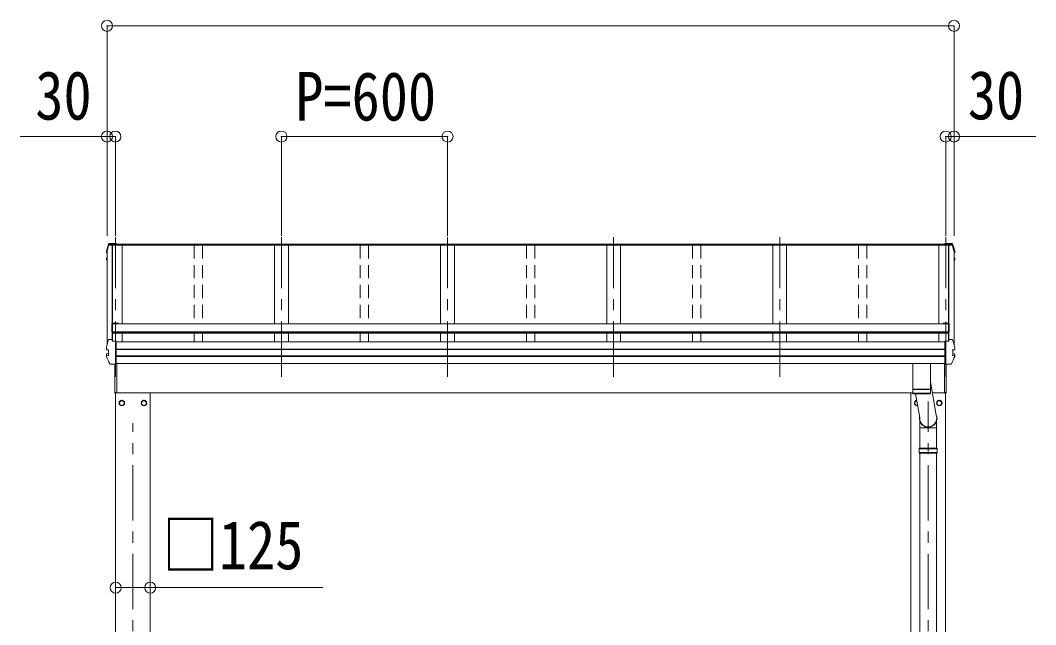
# Model space of a CAD drawing. Units: millimetres at full size, sheet at 1:40. Extents: x -11243 to 11243, y -7760 to 7760.
# Drawn here: x -6841 to -3173, y -2308 to -125 of the extents above; entities that cross this region are included whole.
import ezdxf
from ezdxf.enums import TextEntityAlignment as Align

# ---------------------------------------------------------------- set-up
doc = ezdxf.new("R2010")
doc.units = ezdxf.units.MM
doc.header["$LTSCALE"] = 40
doc.header["$PDMODE"] = 32
doc.header["$PDSIZE"] = 40
doc.linetypes.add('CHAIN1', pattern=[8, 5, -1, 1, -1])
doc.linetypes.add('DASHED1', pattern=[1.8, 1.2, -0.6])
doc.layers.add('0-3_ELV2', color=7, linetype='Continuous', lineweight=9)
doc.layers.add('0-6_OTH_LINE', color=6, linetype='Continuous', lineweight=9)
doc.styles.add('ＭＳ ゴシック', font='')
doc.styles.get('ＭＳ ゴシック').set_extended_font_data('MS Gothic')

msp = doc.modelspace()

# ---------------------------------------------------------------- linework, layer by layer
at = {"layer": '0-3_ELV2', "color": 6}
for p, q in [((-6527.83, -144.62), (-6527.83, -903.62)), ((-3467.83, -144.62), (-3467.83, -903.62)), ((-6527.83, -544.62), (-6841.17, -544.62)), ((-6527.83, -544.62), (-6527.83, -903.62)), ((-6497.83, -544.62), (-6497.83, -903.62)), ((-5897.83, -544.62), (-5897.83, -903.62)), ((-5297.83, -544.62), (-5897.83, -544.62)), ((-5297.83, -544.62), (-5297.83, -903.62)), ((-3497.83, -544.62), (-3497.83, -903.62)), ((-3467.83, -544.62), (-3467.83, -903.62)), ((-3172.96, -544.62), (-3467.83, -544.62)), ((-6371.83, -2174.44), (-6496.83, -2174.44)), ((-6371.83, -2174.44), (-5748.36, -2174.44))]:
    msp.add_line(p, q, dxfattribs=at)
at = {"layer": '0-3_ELV2', "color": 5, "linetype": 'CHAIN1'}
for p, q in [((-6497.78, -1412.45), (-6497.78, -908.27)), ((-5897.83, -1412.45), (-5897.83, -908.27)), ((-5297.84, -1412.45), (-5297.83, -908.27)), ((-4697.84, -1412.45), (-4697.83, -908.27)), ((-4097.84, -1412.45), (-4097.83, -908.27)), ((-3497.84, -1412.45), (-3497.83, -908.27)), ((-3561.33, -4491.97), (-3561.33, -1501.41)), ((-6434.33, -4491.97), (-6434.33, -1579.88))]:
    msp.add_line(p, q, dxfattribs=at)
at = {"layer": '0-3_ELV2', "color": 4}
for p, q in [((-6530.11, -959.1), (-6527.79, -950.25)), ((-6527.79, -950.25), (-6525.33, -941.49)), ((-6525.33, -941.49), (-6522.7, -932.82)), ((-6472.83, -936.8), (-6521.27, -936.8)), ((-6508.81, -936.65), (-6521.23, -936.65)), ((-6521.08, -935.15), (-6509.03, -935.15)), ((-6519.84, -931.54), (-6519.84, -931.53)), ((-6519.84, -931.54), (-6494.83, -931.54)), ((-6519.84, -931.54), (-6519.84, -931.54)), ((-6509.03, -934.06), (-6508.66, -936.56)), ((-6509.03, -935.15), (-6509.03, -934.06)), ((-6494.83, -934.06), (-6509.03, -934.06)), ((-6509.03, -935.15), (-6508.81, -936.65)), ((-6508.81, -936.65), (-6508.81, -936.3)), ((-6508.73, -936.8), (-6508.73, -1280.14)), ((-6497.83, -936.56), (-6508.66, -936.56)), ((-6508.13, -936.8), (-6508.13, -1284.09)), ((-3497.83, -935.89), (-6497.83, -935.89)), ((-3497.83, -936.79), (-6497.83, -936.79)), ((-6494.83, -935.89), (-6494.83, -931.54)), ((-3500.83, -933.62), (-6494.83, -933.62)), ((-6472.83, -936.71), (-6472.83, -1220.97)), ((-5922.83, -936.71), (-5922.83, -1220.97)), ((-5872.83, -936.71), (-5872.83, -1220.97)), ((-5322.78, -936.71), (-5322.78, -1220.97)), ((-5272.78, -936.71), (-5272.78, -1220.97)), ((-4722.83, -936.71), (-4722.83, -1220.97)), ((-4672.83, -936.71), (-4672.83, -1220.97)), ((-4122.83, -936.71), (-4122.83, -1220.97)), ((-4072.83, -936.71), (-4072.83, -1220.97)), ((-3522.83, -936.71), (-3522.83, -1220.97)), ((-3522.83, -936.8), (-3474.4, -936.8)), ((-3475.83, -931.54), (-3500.83, -931.54)), ((-3500.83, -935.89), (-3500.83, -931.54)), ((-3500.83, -934.06), (-3486.63, -934.06)), ((-3497.83, -936.56), (-3487.01, -936.56)), ((-3487.53, -936.8), (-3487.53, -1284.09)), ((-3486.63, -934.06), (-3487.01, -936.56)), ((-3486.93, -936.8), (-3486.93, -1280.14)), ((-3486.63, -935.15), (-3486.86, -936.65)), ((-3486.86, -936.65), (-3486.86, -936.3)), ((-3486.86, -936.65), (-3474.44, -936.65)), ((-3486.63, -935.15), (-3486.63, -934.06)), ((-3474.59, -935.15), (-3486.63, -935.15)), ((-3475.83, -931.54), (-3475.83, -931.53)), ((-3475.83, -931.54), (-3475.83, -931.54)), ((-6530.25, -988.5), (-6530.25, -984.44)), ((-6530.15, -963.47), (-6530.15, -959.42)), ((-6527.83, -986.96), (-6529.2, -987.23)), ((-6529.1, -964.74), (-6527.83, -964.98)), ((-6527.83, -988.49), (-6528.68, -988.65)), ((-6527.83, -982.87), (-6528.67, -982.97)), ((-6528.67, -982.97), (-6528.67, -982.97)), ((-6527.83, -963.46), (-6528.6, -963.31)), ((-6527.83, -963.11), (-6528.52, -962.98)), ((-6527.83, -960.16), (-6527.83, -1296.94)), ((-3467.83, -960.16), (-3467.83, -1296.94)), ((-3467.83, -963.11), (-3467.15, -962.98)), ((-3467.83, -963.46), (-3467.07, -963.31)), ((-3466.57, -964.74), (-3467.83, -964.98)), ((-3467.83, -982.87), (-3467, -982.97)), ((-3467.83, -986.96), (-3466.47, -987.23)), ((-3467.83, -988.49), (-3466.99, -988.65)), ((-3467, -982.97), (-3467, -982.97)), ((-3465.52, -963.47), (-3465.52, -959.42)), ((-3465.42, -988.5), (-3465.42, -984.44)), ((-6509.93, -1220.94), (-6509.93, -1250.4)), ((-6487.93, -1218.94), (-6507.93, -1218.94)), ((-6507.93, -1254.99), (-6507.93, -1220.48)), ((-6487.93, -1220.48), (-6507.93, -1220.48)), ((-3487.73, -1221.1), (-6507.93, -1221.1)), ((-6487.93, -1218.94), (-6487.93, -1221.1)), ((-3507.73, -1218.95), (-3487.73, -1218.95)), ((-3507.73, -1218.95), (-3507.73, -1221.11)), ((-3507.73, -1220.48), (-3487.73, -1220.48)), ((-3487.73, -1254.99), (-3487.73, -1220.48)), ((-3485.73, -1220.95), (-3485.73, -1250.41)), ((-6521.08, -1277.81), (-6509.03, -1277.81)), ((-6507.93, -1250.4), (-6509.93, -1250.4)), ((-6508.81, -1279.31), (-6509.03, -1277.81)), ((-6508.81, -1279.31), (-6508.81, -1279.66)), ((-6508.08, -1284.44), (-6508.81, -1279.66)), ((-6508.1, -1284.44), (-6508.66, -1280.76)), ((-6508.66, -1284.44), (-6508.66, -1280.76)), ((-3487.73, -1250.14), (-6507.93, -1250.14)), ((-3487.73, -1251.88), (-6507.93, -1251.88)), ((-3487.73, -1254.99), (-6507.93, -1254.99)), ((-6472.83, -1252.95), (-6472.83, -1286.62)), ((-5922.83, -1254.99), (-5922.83, -1286.62)), ((-5872.83, -1254.99), (-5872.83, -1286.62)), ((-5322.78, -1254.99), (-5322.78, -1286.62)), ((-5272.78, -1254.99), (-5272.78, -1286.62)), ((-4722.83, -1254.99), (-4722.83, -1286.62)), ((-4672.83, -1254.99), (-4672.83, -1286.62)), ((-4122.83, -1254.99), (-4122.83, -1286.62)), ((-4072.83, -1254.99), (-4072.83, -1286.62)), ((-3522.83, -1254.99), (-3522.83, -1286.47)), ((-3487.73, -1250.41), (-3485.73, -1250.41)), ((-3487.59, -1284.44), (-3486.86, -1279.66)), ((-3487.57, -1284.44), (-3487.01, -1280.76)), ((-3487.01, -1284.44), (-3487.01, -1280.76)), ((-3486.86, -1279.31), (-3486.63, -1277.81)), ((-3486.86, -1279.31), (-3486.86, -1279.66)), ((-3474.59, -1277.81), (-3486.63, -1277.81)), ((-6530.15, -1313.51), (-6530.15, -1306.13)), ((-6528.52, -1314.99), (-6528.52, -1314.99)), ((-6522.27, -1315.76), (-6528.52, -1314.99)), ((-6522.83, -1315.89), (-6522.83, -1335.11)), ((-6522.27, -1315.76), (-6522.27, -1315.76)), ((-6494.83, -1366.86), (-6494.83, -1284.44)), ((-3500.83, -1286.62), (-6494.83, -1286.62)), ((-3500.83, -1313.14), (-6494.83, -1313.14)), ((-3500.83, -1314.03), (-6494.83, -1314.03)), ((-3500.83, -1284.76), (-3500.83, -1284.44)), ((-3500.83, -1286.06), (-3500.83, -1284.76)), ((-3500.83, -1365.99), (-3500.83, -1286.06)), ((-3473.4, -1315.76), (-3467.15, -1314.99)), ((-3473.4, -1315.76), (-3473.4, -1315.76)), ((-3472.83, -1315.89), (-3472.83, -1335.11)), ((-3467.15, -1314.99), (-3467.15, -1314.99)), ((-3465.52, -1313.51), (-3465.52, -1306.13)), ((-6530.25, -1338.56), (-6530.25, -1331.16)), ((-6529.2, -1329.89), (-6523.24, -1328.73)), ((-6528.67, -1337.27), (-6522.27, -1335.58)), ((-6528.67, -1337.27), (-6528.67, -1337.27)), ((-6522.27, -1335.58), (-6522.27, -1335.58)), ((-3500.83, -1337.25), (-6494.83, -1337.25)), ((-3500.83, -1339.18), (-6494.83, -1339.18)), ((-3467, -1337.27), (-3473.4, -1335.58)), ((-3473.4, -1335.58), (-3473.4, -1335.58)), ((-3466.47, -1329.89), (-3472.43, -1328.73)), ((-3467, -1337.27), (-3467, -1337.27)), ((-3465.42, -1338.56), (-3465.42, -1331.16)), ((-6494.83, -1366.86), (-6515.48, -1366.86)), ((-6499.83, -1471.05), (-6499.83, -1366.86)), ((-6499.33, -1471.45), (-6499.33, -1366.86)), ((-3500.83, -1364.22), (-6494.83, -1364.22)), ((-6492.83, -1364.22), (-6492.83, -1469.05)), ((-3502.83, -1364.22), (-3502.83, -1469.05)), ((-3500.83, -1366.86), (-3500.83, -1365.99)), ((-3500.83, -1366.86), (-3480.19, -1366.86)), ((-3496.33, -1471.45), (-3496.33, -1366.86)), ((-3495.83, -1471.05), (-3495.83, -1366.86)), ((-6499.33, -1471.45), (-6499.34, -1471.45)), ((-6499.34, -1471.45), (-6499.34, -1471.51)), ((-6497.83, -1469.05), (-6492.83, -1469.05)), ((-6497.83, -1471.55), (-6497.83, -1469.05)), ((-3617.13, -1470.45), (-6497.83, -1470.45)), ((-6496.83, -1470.45), (-6496.83, -4325.45)), ((-6371.83, -4325.45), (-6371.83, -1470.45)), ((-3623.83, -4325.45), (-3623.83, -1470.45)), ((-3497.83, -1470.45), (-3546.6, -1470.45)), ((-3497.83, -1469.05), (-3502.83, -1469.05)), ((-3498.83, -1470.45), (-3498.83, -4325.45)), ((-3497.83, -1471.55), (-3497.83, -1469.05)), ((-3496.33, -1471.45), (-3496.33, -1471.45)), ((-3496.33, -1471.45), (-3496.33, -1471.51)), ((-6465.74, -1507.2), (-6465.84, -1507.2)), ((-6465.74, -1507.7), (-6465.84, -1507.7)), ((-6402.93, -1507.2), (-6402.83, -1507.2)), ((-6402.93, -1507.7), (-6402.83, -1507.7)), ((-3609.93, -1507.2), (-3609.83, -1507.2)), ((-3609.93, -1507.7), (-3609.83, -1507.7)), ((-3529.93, -1507.2), (-3529.83, -1507.2)), ((-3529.93, -1507.7), (-3529.83, -1507.7))]:
    msp.add_line(p, q, dxfattribs=at)
at = {"layer": '0-3_ELV2', "color": 4, "linetype": 'DASHED1'}
for p, q in [((-6212.83, -936.71), (-6212.83, -1221.1)), ((-6182.83, -936.71), (-6182.83, -1221.1)), ((-5612.83, -936.71), (-5612.83, -1221.1)), ((-5582.83, -936.71), (-5582.83, -1221.1)), ((-5012.83, -936.71), (-5012.83, -1221.1)), ((-4982.83, -936.71), (-4982.83, -1221.1)), ((-4412.83, -936.71), (-4412.83, -1221.1)), ((-4382.83, -936.71), (-4382.83, -1221.1)), ((-3812.83, -936.71), (-3812.83, -1221.1)), ((-3782.83, -936.71), (-3782.83, -1221.1)), ((-6212.83, -1254.99), (-6212.83, -1286.62)), ((-6182.83, -1254.99), (-6182.83, -1286.62)), ((-5612.83, -1254.99), (-5612.83, -1286.62)), ((-5582.83, -1254.99), (-5582.83, -1286.62)), ((-5012.83, -1254.99), (-5012.83, -1286.62)), ((-4982.83, -1254.99), (-4982.83, -1286.62)), ((-4412.83, -1254.99), (-4412.83, -1286.62)), ((-4382.83, -1254.99), (-4382.83, -1286.62)), ((-3812.83, -1254.99), (-3812.83, -1286.62)), ((-3782.83, -1254.99), (-3782.83, -1286.62))]:
    msp.add_line(p, q, dxfattribs=at)
at = {"layer": '0-3_ELV2'}
for p, q in [((-3617.33, -1457.76), (-3617.33, -1364.22)), ((-3553.33, -1364.22), (-3553.33, -1457.76)), ((-3553.33, -1430.57), (-3532.9, -1551.62)), ((-3617.33, -1457.76), (-3553.33, -1457.76)), ((-3617.33, -1458.76), (-3553.33, -1458.76)), ((-3617.11, -1471.81), (-3617.33, -1458.76)), ((-3612.83, -1457.76), (-3612.82, -1458.76)), ((-3557.84, -1457.76), (-3557.85, -1458.76)), ((-3553.33, -1458.76), (-3553.56, -1471.81)), ((-3553.56, -1471.76), (-3617.11, -1471.76)), ((-3614.11, -1474.76), (-3556.56, -1474.76)), ((-3591.98, -1560.22), (-3607.05, -1474.76)), ((-3531.18, -1597.17), (-3531.18, -1573.37)), ((-3591.18, -1670.45), (-3591.18, -1597.17)), ((-3564.02, -1597.51), (-3565.15, -1594.39)), ((-3558.42, -1596.88), (-3564.25, -1596.88)), ((-3558.65, -1597.51), (-3564.02, -1597.51)), ((-3558.65, -1597.51), (-3557.52, -1594.39)), ((-3531.18, -1597.17), (-3558.53, -1597.17)), ((-3531.48, -1670.45), (-3531.48, -1597.17)), ((-3594.33, -1672.45), (-3593.33, -1670.45)), ((-3594.33, -1672.45), (-3528.34, -1672.45)), ((-3594.33, -1686.45), (-3594.33, -1672.45)), ((-3594.33, -1686.45), (-3528.34, -1686.45)), ((-3594.33, -1686.45), (-3593.33, -1688.45)), ((-3593.33, -1670.45), (-3529.34, -1670.45)), ((-3528.34, -1672.45), (-3529.34, -1670.45)), ((-3528.34, -1686.45), (-3529.34, -1688.45)), ((-3528.34, -1686.45), (-3528.34, -1672.45)), ((-3529.34, -1688.45), (-3593.33, -1688.45)), ((-3591.18, -2577.95), (-3591.18, -1688.45)), ((-3531.48, -2577.95), (-3531.48, -1688.45))]:
    msp.add_line(p, q, dxfattribs=at)
at = {"layer": '0-3_ELV2', "color": 4}
for points in [[(-6522.7, -932.81), (-6522.58, -932.52), (-6522.4, -932.25), (-6522.18, -932.03), (-6521.93, -931.84), (-6521.65, -931.71), (-6521.39, -931.63), (-6521.15, -931.59), (-6520.92, -931.57), (-6520.67, -931.55), (-6520.38, -931.54), (-6520.07, -931.53), (-6519.76, -931.53)], [(-6494.83, -935.56), (-6497.83, -935.56), (-6497.83, -936.56)], [(-3500.83, -935.56), (-3497.83, -935.56), (-3497.83, -936.56)], [(-3472.97, -932.81), (-3473.09, -932.52), (-3473.27, -932.25), (-3473.49, -932.03), (-3473.74, -931.84), (-3474.02, -931.71), (-3474.28, -931.63), (-3474.52, -931.59), (-3474.75, -931.57), (-3475, -931.55), (-3475.29, -931.54), (-3475.6, -931.53), (-3475.91, -931.53)], [(-3465.56, -959.1), (-3467.88, -950.25), (-3470.34, -941.49), (-3472.97, -932.82)], [(-6527.83, -994.7), (-6528.75, -992.47), (-6530.16, -988.98)], [(-6530.11, -959.11), (-6530.15, -959.37), (-6530.15, -959.42)], [(-3467.83, -994.7), (-3466.92, -992.47), (-3465.51, -988.98)], [(-3465.56, -959.11), (-3465.52, -959.37), (-3465.52, -959.42)], [(-6494.83, -1284.44), (-6509.03, -1284.44), (-6509.03, -1277.81)], [(-3500.83, -1284.44), (-3486.63, -1284.44), (-3486.63, -1277.81)], [(-6530.11, -1305.82), (-6530.15, -1306.08), (-6530.15, -1306.13)], [(-6530.15, -1313.55), (-6530.15, -1313.46), (-6530.11, -1313.2)], [(-6528.6, -1314.97), (-6528.88, -1314.89), (-6529.13, -1314.82), (-6529.36, -1314.72), (-6529.64, -1314.55), (-6529.9, -1314.28), (-6530.08, -1313.94), (-6530.13, -1313.55)], [(-6528.52, -1314.99), (-6528.75, -1314.91), (-6528.96, -1314.77), (-6529.12, -1314.55), (-6529.25, -1314.27), (-6529.31, -1313.96), (-6529.32, -1313.64), (-6529.27, -1313.31)], [(-6522.83, -1315.89), (-6522.85, -1315.77), (-6522.88, -1315.68)], [(-6522.27, -1315.76), (-6522.18, -1315.78), (-6522.11, -1315.83), (-6522.05, -1315.91), (-6522, -1316.01), (-6521.97, -1316.12), (-6521.96, -1316.24)], [(-3473.4, -1315.76), (-3473.49, -1315.78), (-3473.56, -1315.83), (-3473.62, -1315.91), (-3473.67, -1316.01), (-3473.7, -1316.12), (-3473.71, -1316.24)], [(-3472.83, -1315.89), (-3472.82, -1315.77), (-3472.79, -1315.68)], [(-3467.15, -1314.99), (-3466.92, -1314.91), (-3466.71, -1314.77), (-3466.55, -1314.55), (-3466.42, -1314.27), (-3466.36, -1313.96), (-3466.35, -1313.64), (-3466.4, -1313.31)], [(-3467.07, -1314.97), (-3466.79, -1314.89), (-3466.54, -1314.82), (-3466.31, -1314.72), (-3466.03, -1314.55), (-3465.77, -1314.28), (-3465.59, -1313.94), (-3465.54, -1313.55)], [(-3465.56, -1305.82), (-3465.52, -1306.08), (-3465.52, -1306.13)], [(-3465.52, -1313.55), (-3465.52, -1313.46), (-3465.56, -1313.2)], [(-6530.14, -1339.05), (-6530.22, -1338.89), (-6530.26, -1338.72), (-6530.25, -1338.54)], [(-6530.16, -1339.03), (-6527.3, -1345.85), (-6524.36, -1352.58), (-6521.32, -1359.23), (-6518.19, -1365.8)], [(-6529.35, -1339.25), (-6529.45, -1338.92), (-6529.47, -1338.56), (-6529.42, -1338.2), (-6529.31, -1337.87), (-6529.14, -1337.59), (-6528.92, -1337.39), (-6528.67, -1337.27)], [(-6522.27, -1335.58), (-6522.18, -1335.54), (-6522.11, -1335.48), (-6522.05, -1335.39), (-6522, -1335.29), (-6521.97, -1335.17), (-6521.96, -1335.06)], [(-3465.51, -1339.03), (-3468.37, -1345.85), (-3471.31, -1352.58), (-3474.35, -1359.23), (-3477.48, -1365.8)], [(-3473.4, -1335.58), (-3473.49, -1335.54), (-3473.56, -1335.48), (-3473.62, -1335.39), (-3473.67, -1335.29), (-3473.7, -1335.17), (-3473.71, -1335.06)], [(-3466.32, -1339.25), (-3466.22, -1338.92), (-3466.2, -1338.56), (-3466.25, -1338.2), (-3466.36, -1337.87), (-3466.53, -1337.59), (-3466.75, -1337.39), (-3467, -1337.27)], [(-3465.53, -1339.05), (-3465.45, -1338.89), (-3465.41, -1338.72), (-3465.42, -1338.54)], [(-6515.5, -1366.86), (-6515.88, -1366.85), (-6516.23, -1366.84), (-6516.55, -1366.82), (-6516.82, -1366.79), (-6517.13, -1366.72), (-6517.47, -1366.58), (-6517.77, -1366.36), (-6518.03, -1366.08), (-6518.21, -1365.75)], [(-3480.17, -1366.86), (-3479.79, -1366.85), (-3479.44, -1366.84), (-3479.12, -1366.82), (-3478.85, -1366.79), (-3478.54, -1366.72), (-3478.2, -1366.58), (-3477.9, -1366.36), (-3477.64, -1366.08), (-3477.46, -1365.75)], [(-6499.34, -1471.51), (-6499.34, -1471.55), (-6499.34, -1471.55)], [(-6499.34, -1471.55), (-6499.33, -1471.55), (-6497.83, -1471.55)], [(-3599.72, -1516.33), (-3601.33, -1517.26), (-3609.83, -1512.36), (-3609.83, -1502.54), (-3602.86, -1498.51)], [(-3496.33, -1471.55), (-3496.33, -1471.55), (-3497.83, -1471.55)], [(-3496.33, -1471.51), (-3496.33, -1471.55), (-3496.33, -1471.55)]]:
    msp.add_lwpolyline(points, dxfattribs=at)
for points in [[(-6474.33, -1497.63), (-6482.83, -1502.54), (-6482.83, -1512.36), (-6474.33, -1517.26), (-6465.83, -1512.36), (-6465.83, -1502.54)], [(-6394.33, -1497.63), (-6385.83, -1502.54), (-6385.83, -1512.36), (-6394.33, -1517.26), (-6402.83, -1512.36), (-6402.83, -1502.54)], [(-3521.33, -1497.63), (-3512.83, -1502.54), (-3512.83, -1512.36), (-3521.33, -1517.26), (-3529.83, -1512.36), (-3529.83, -1502.54)]]:
    msp.add_lwpolyline(points, close=True, dxfattribs=at)
at = {"layer": '0-3_ELV2'}
msp.add_lwpolyline([(-3564.14, -1597.17), (-3591.48, -1597.17), (-3591.48, -1573.37)], dxfattribs=at)
at = {"layer": '0-3_ELV2', "color": 4}
for centre, radius in [((-6474.33, -1507.45), 10), ((-6474.33, -1507.45), 8.5), ((-6394.33, -1507.45), 10), ((-6394.33, -1507.45), 8.5), ((-3521.33, -1507.45), 10), ((-3521.33, -1507.45), 8.5)]:
    msp.add_circle(centre, radius, dxfattribs=at)
for centre, radius, start, end in [((-6044.83, -1082.81), 499.82, 162.96047, 166.14879), ((-6044.82, -1082.81), 498.32, 162.94349, 166.12469), ((-6521.08, -936.85), 1.7, 89.95676, 162.90929), ((-3474.59, -936.85), 1.7, 17.09071, 90.04324), ((-3950.85, -1082.81), 498.32, 13.87531, 17.05651), ((-3950.84, -1082.81), 499.82, 13.85121, 17.03953), ((-6528.95, -984.44), 1.3, 100.9005, 179.9623), ((-6528.95, -988.5), 1.3, 100.8868, 201.66215), ((-6528.85, -963.47), 1.3, 166.2046, 259.10358), ((-6065.51, -803.94), 498.64, 201.74241, 202.00165), ((-6065.51, -803.59), 498.64, 201.78246, 202.00165), ((-3930.16, -803.59), 498.64, 337.99835, 338.21754), ((-3930.16, -803.94), 498.64, 337.99835, 338.25759), ((-3466.82, -963.47), 1.3, 280.89642, 13.7954), ((-3466.72, -988.5), 1.3, 338.33785, 79.1132), ((-3466.72, -984.44), 1.3, 0.0377, 79.0995), ((-6507.93, -1220.94), 2, 90, 180), ((-3487.73, -1220.95), 2, 0, 90), ((-6044.83, -1425.47), 499.82, 162.96047, 166.14879), ((-6521.08, -1279.51), 1.7, 89.95676, 162.90929), ((-3474.59, -1279.51), 1.7, 17.09071, 90.04324), ((-3950.84, -1425.47), 499.82, 13.85121, 17.03953), ((-6528.95, -1331.16), 1.3, 100.9005, 179.9623), ((-6523.33, -1328.24), 0.499, 280.91518, 359.94761), ((-3472.34, -1328.24), 0.499, 180.05239, 259.08482), ((-3466.72, -1331.16), 1.3, 0.0377, 79.0995), ((-6487.19, -1456.38), 12.15, 179.0404, 180.9596), ((-3508.48, -1456.38), 12.15, 359.0404, 0.9596), ((-6499.33, -1471.05), 0.5, 180, 269.5), ((-6474.33, -1507.45), 8.6, 111.25399, 128.74601), ((-6474.33, -1507.45), 8.6, 51.25399, 68.74601), ((-6394.33, -1507.45), 8.6, 111.25399, 128.74601), ((-6394.33, -1507.45), 8.6, 51.25399, 68.74601), ((-3601.33, -1507.45), 10, 99.72185, 280.27854), ((-3601.33, -1507.45), 8.5, 99.67273, 280.32766), ((-3601.33, -1507.45), 8.6, 111.25399, 128.74601), ((-3521.33, -1507.45), 8.6, 111.25399, 128.74601), ((-3521.33, -1507.45), 8.6, 51.25399, 68.74601), ((-3496.33, -1471.05), 0.5, 270.5, 0), ((-6474.33, -1507.45), 8.6, 171.25399, 188.74601), ((-6474.33, -1507.45), 8.6, 231.25399, 248.74601), ((-6474.33, -1507.45), 8.6, 291.25399, 308.74601), ((-6474.33, -1507.45), 8.6, 1.66581, 8.74601), ((-6474.33, -1507.45), 8.6, 351.25399, 358.33419), ((-6394.33, -1507.45), 8.6, 171.25399, 178.33419), ((-6394.33, -1507.45), 8.6, 181.66581, 188.74601), ((-6394.33, -1507.45), 8.6, 231.25399, 248.74601), ((-6394.33, -1507.45), 8.6, 291.25399, 308.74601), ((-6394.33, -1507.45), 8.6, 351.25399, 8.74601), ((-3601.33, -1507.45), 8.6, 171.25399, 178.33419), ((-3601.33, -1507.45), 8.6, 181.66581, 188.74601), ((-3601.33, -1507.45), 8.6, 231.25399, 248.74601), ((-3521.33, -1507.45), 8.6, 171.25399, 178.33419), ((-3521.33, -1507.45), 8.6, 181.66581, 188.74601), ((-3521.33, -1507.45), 8.6, 231.25399, 248.74601), ((-3521.33, -1507.45), 8.6, 291.25399, 308.74601), ((-3521.33, -1507.45), 8.6, 351.25399, 8.74601)]:
    msp.add_arc(centre, radius, start, end, dxfattribs=at)
at = {"layer": '0-3_ELV2'}
for centre, start, end in [((-3614.11, -1471.76), 181, 270), ((-3556.56, -1471.76), 269.95168, 359)]:
    msp.add_arc(centre, 3, start, end, dxfattribs=at)
for major_axis, ratio, start_param, end_param in [((31.85, 0), 0.984694, 2.9335503, 6.7858594), ((30.8, 0), 0.983336, 3.0411421, 6.6778673)]:
    msp.add_ellipse((-3561.33, -1563.26), major_axis=major_axis, ratio=ratio, start_param=start_param, end_param=end_param, dxfattribs=at)
at = {"layer": '0-3_ELV2', "color": 6}
for p in [(-6527.83, -144.62), (-3467.83, -144.62), (-6527.83, -544.62), (-6497.83, -544.62), (-5897.83, -544.62), (-5297.83, -544.62), (-3497.83, -544.62), (-3467.83, -544.62), (-6496.83, -2174.44), (-6371.83, -2174.44)]:
    msp.add_point(p, dxfattribs=at)
at = {"layer": '0-6_OTH_LINE'}
for p, q in [((-6527.83, -144.62), (-3467.83, -144.62)), ((-6497.83, -544.62), (-6527.83, -544.62)), ((-3467.83, -544.62), (-3497.83, -544.62))]:
    msp.add_line(p, q, dxfattribs=at)

# ---------------------------------------------------------------- texts
at = {"layer": '0-3_ELV2', "style": 'ＭＳ ゴシック', "width": 0.85}
for s, p in [('30', (-6786.99, -536.53)), ('P=600', (-5847.83, -539.62)), ('30', (-3418.14, -535.4)), ('□125', (-6327.91, -2161.07))]:
    msp.add_text(s, height=176, dxfattribs=at).set_placement(p, align=Align.BOTTOM_LEFT)

doc.saveas('drawing.dxf')
